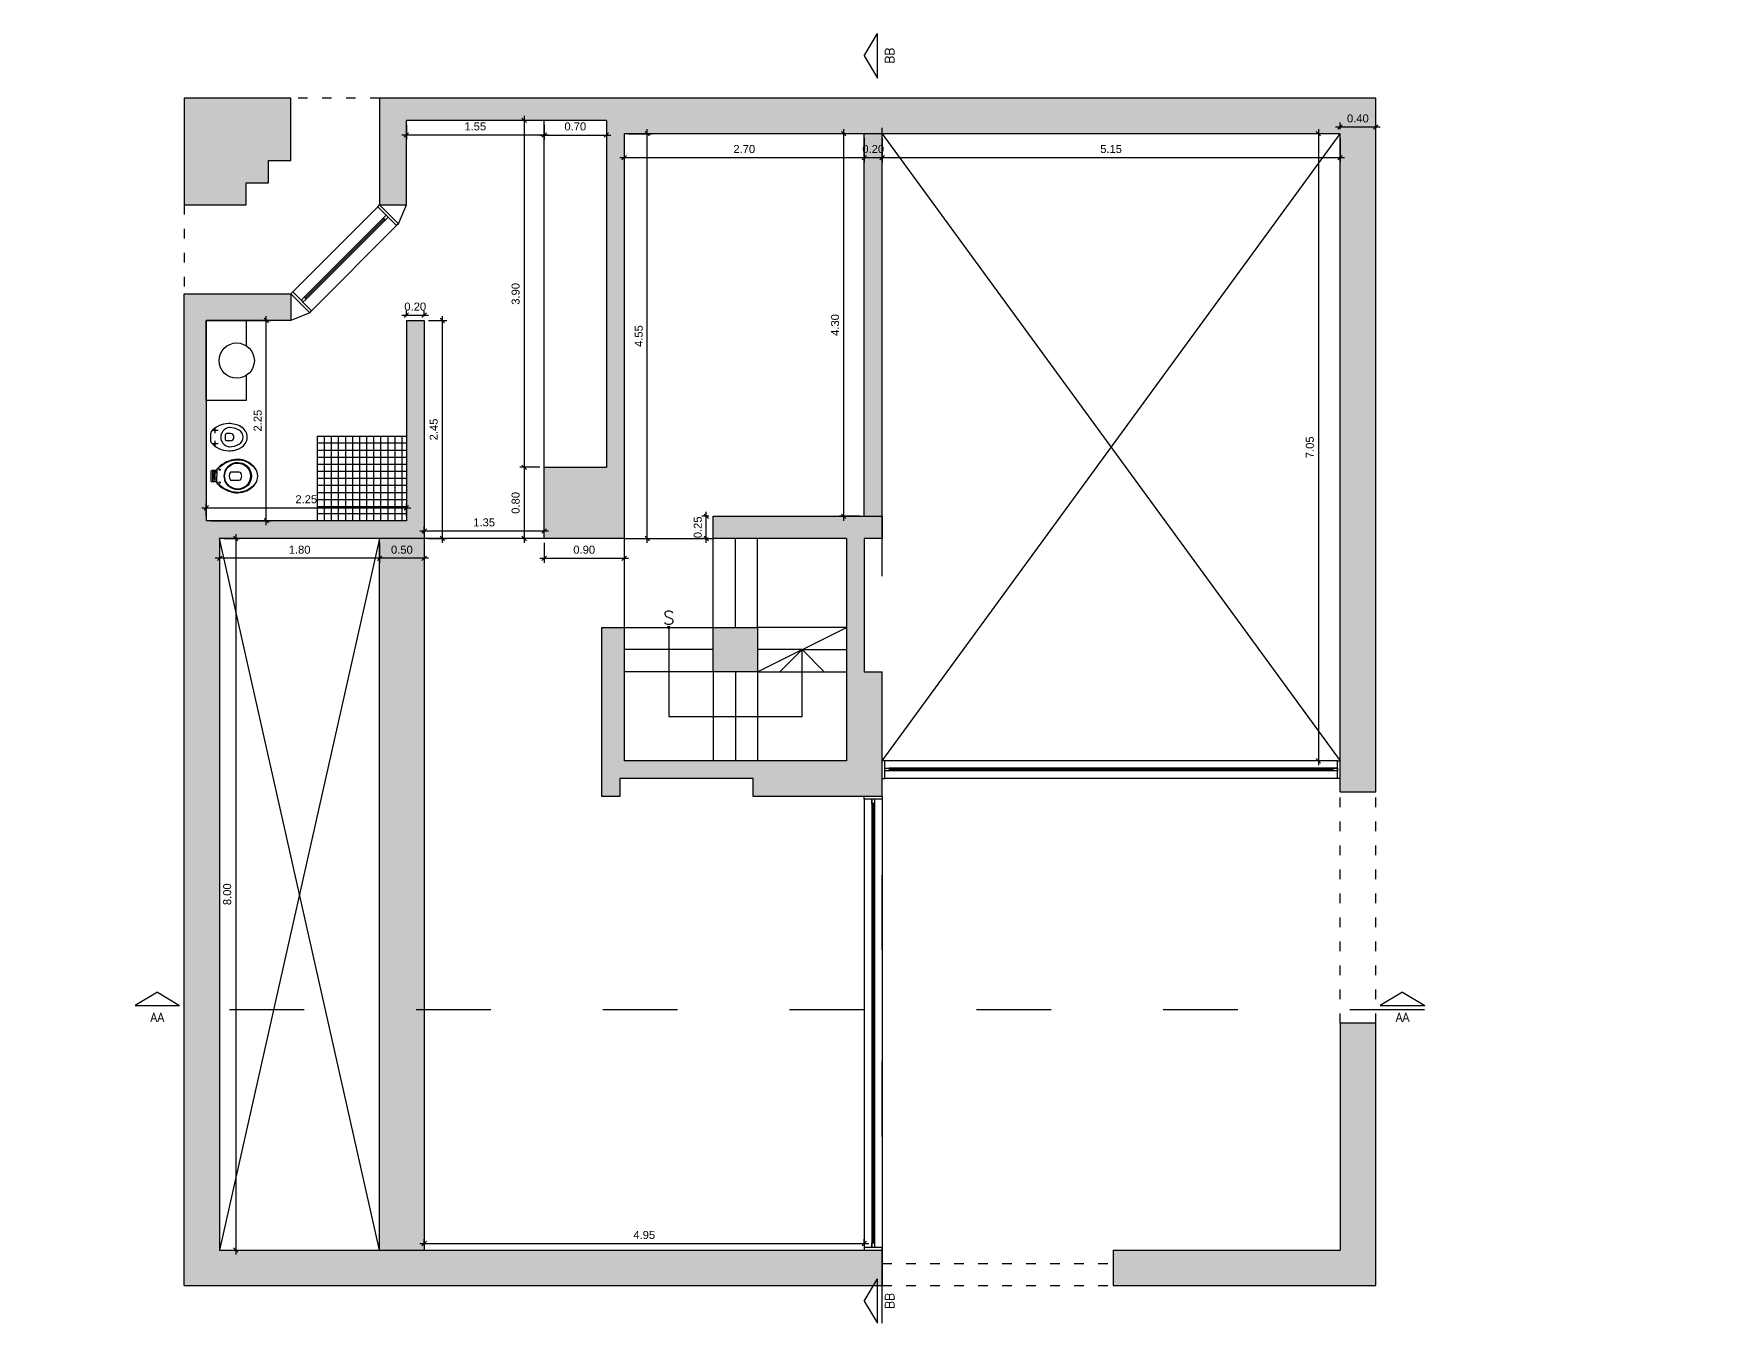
# Model space of a CAD drawing. Header units: millimetres. Extents: x 4 to 107, y -19 to 38.
# Drawn here: x 22.97 to 41.88, y 5.06 to 19.56 of the extents above; entities that cross this region are included whole.
import ezdxf

# ---------------------------------------------------------------- set-up
doc = ezdxf.new("R2010")
doc.units = ezdxf.units.MM
doc.linetypes.add('ACAD_ISO03W100', pattern=[30, 12, -18])
doc.linetypes.add('CENTER', pattern=[2, 1.25, -0.25, 0.25, -0.25])
for name, color, linetype in [('ALVENARIA', 4, 'Continuous'), ('CAIXILHOS', 1, 'Continuous'), ('CORTE', 4, 'Continuous'), ('ESCADA', 1, 'Continuous'), ('HACHURA', 253, 'Continuous'), ('MOBILIÁRIO', 8, 'Continuous'), ('PROJEÇÃO', 8, 'Continuous'), ('SIMBOLOS', 7, 'Continuous')]:
    doc.layers.add(name, color=color, linetype=linetype)
doc.styles.add('Simples padrao', font='simplex.shx', dxfattribs={"height": 0.025})
doc.styles.get("Standard").update_dxf_attribs({"font": 'arial.ttf'})
doc.dimstyles.new('1-50', dxfattribs={"dimscale": 0.5, "dimtxt": 0.18, "dimasz": 0.1, "dimexe": 0.1, "dimexo": 0.1, "dimgap": 0.1, "dimtad": 1, "dimzin": 0, "dimdsep": 46, "dimtxsty": 'Standard', "dimblk": 'OBLIQUE', "dimcen": 0.1, "dimdle": 0.1, "dimclrd": 1, "dimclre": 1, "dimclrt": 256, "dimadec": 0, "dimazin": 0, "dimtfac": 1, "dimtmove": 0, "dimatfit": 3, "dimldrblk": 'ORIGIN2', "dimfxl": 1, "dimtolj": 1, "dimtzin": 0, "dimarcsym": 1})

# ---------------------------------------------------------------- blocks, each defined once
blk = doc.blocks.new('_Oblique')
at = {"color": 0, "linetype": 'ByBlock', "lineweight": -2}
blk.add_line((-0.5, -0.5), (0.5, 0.5), dxfattribs=at)
blk = doc.blocks.new('*D53')
at = {"color": 1, "lineweight": -2, "ltscale": 0.025, "transparency": 16777216}
for p, q in [((28.659, 18.588), (28.434, 18.588)), ((28.484, 18.638), (28.484, 14.638)), ((28.659, 14.688), (28.434, 14.688))]:
    blk.add_line(p, q, dxfattribs=at)
at = {"color": 1, "lineweight": -2, "ltscale": 0.025, "transparency": 16777216, "xscale": 0.05, "yscale": 0.05, "zscale": 0.05}
for p, rotation in [((28.484, 18.588), 90), ((28.484, 14.688), 270)]:
    blk.add_blockref('_Oblique', p, dxfattribs=dict(at, rotation=rotation))
at = {"ltscale": 0.025, "transparency": 16777216, "insert": (28.388, 16.638), "char_height": 0.09, "attachment_point": 5, "rotation": 90}
blk.add_mtext('\\A1;3.90', dxfattribs=at)
blk = doc.blocks.new('_Origin2')
at = {"color": 0, "linetype": 'ByBlock', "lineweight": -2}
blk.add_line((-0.5, 0), (-1, 0), dxfattribs=at)
for radius in [0.5, 0.25]:
    blk.add_circle((0, 0), radius, dxfattribs=at)
blk = doc.blocks.new('*D54')
at = {"color": 1, "lineweight": -2, "ltscale": 0.025, "transparency": 16777216}
for p, q in [((28.709, 18.538), (28.709, 18.374)), ((29.409, 18.538), (29.409, 18.374)), ((28.659, 18.424), (29.459, 18.424))]:
    blk.add_line(p, q, dxfattribs=at)
at = {"color": 1, "lineweight": -2, "ltscale": 0.025, "transparency": 16777216, "xscale": 0.05, "yscale": 0.05, "zscale": 0.05, "rotation": 180}
blk.add_blockref('_Oblique', (28.709, 18.424), dxfattribs=at)
at = {"color": 1, "lineweight": -2, "ltscale": 0.025, "transparency": 16777216, "xscale": 0.05, "yscale": 0.05, "zscale": 0.05}
blk.add_blockref('_Oblique', (29.409, 18.424), dxfattribs=at)
at = {"ltscale": 0.025, "transparency": 16777216, "insert": (29.059, 18.52), "char_height": 0.09, "attachment_point": 5}
blk.add_mtext('\\A1;0.70', dxfattribs=at)
blk = doc.blocks.new('*D55')
at = {"color": 1, "lineweight": -2, "ltscale": 0.025, "transparency": 16777216}
for p, q in [((27.159, 18.538), (27.159, 18.374)), ((28.709, 18.538), (28.709, 18.374)), ((28.759, 18.424), (27.109, 18.424))]:
    blk.add_line(p, q, dxfattribs=at)
at = {"color": 1, "lineweight": -2, "ltscale": 0.025, "transparency": 16777216, "xscale": 0.05, "yscale": 0.05, "zscale": 0.05, "rotation": 180}
blk.add_blockref('_Oblique', (27.159, 18.424), dxfattribs=at)
at = {"color": 1, "lineweight": -2, "ltscale": 0.025, "transparency": 16777216, "xscale": 0.05, "yscale": 0.05, "zscale": 0.05}
blk.add_blockref('_Oblique', (28.709, 18.424), dxfattribs=at)
at = {"ltscale": 0.025, "transparency": 16777216, "insert": (27.934, 18.52), "char_height": 0.09, "attachment_point": 5}
blk.add_mtext('\\A1;1.55', dxfattribs=at)
blk = doc.blocks.new('*D56')
at = {"color": 1, "lineweight": -2, "ltscale": 0.025, "transparency": 16777216}
for p, q in [((28.659, 14.688), (28.434, 14.688)), ((28.484, 14.738), (28.484, 13.838)), ((28.659, 13.888), (28.434, 13.888))]:
    blk.add_line(p, q, dxfattribs=at)
at = {"color": 1, "lineweight": -2, "ltscale": 0.025, "transparency": 16777216, "xscale": 0.05, "yscale": 0.05, "zscale": 0.05}
for p, rotation in [((28.484, 14.688), 90), ((28.484, 13.888), 270)]:
    blk.add_blockref('_Oblique', p, dxfattribs=dict(at, rotation=rotation))
at = {"ltscale": 0.025, "transparency": 16777216, "insert": (28.388, 14.288), "char_height": 0.09, "attachment_point": 5, "rotation": 90}
blk.add_mtext('\\A1;0.80', dxfattribs=at)
blk = doc.blocks.new('*D57')
at = {"color": 1, "lineweight": -2, "ltscale": 0.025, "transparency": 16777216}
for p, q in [((27.359, 13.938), (27.359, 14.022)), ((28.709, 13.938), (28.709, 14.022)), ((27.309, 13.972), (28.759, 13.972))]:
    blk.add_line(p, q, dxfattribs=at)
at = {"color": 1, "lineweight": -2, "ltscale": 0.025, "transparency": 16777216, "xscale": 0.05, "yscale": 0.05, "zscale": 0.05, "rotation": 180}
blk.add_blockref('_Oblique', (27.359, 13.972), dxfattribs=at)
at = {"color": 1, "lineweight": -2, "ltscale": 0.025, "transparency": 16777216, "xscale": 0.05, "yscale": 0.05, "zscale": 0.05}
blk.add_blockref('_Oblique', (28.709, 13.972), dxfattribs=at)
at = {"ltscale": 0.025, "transparency": 16777216, "insert": (28.034, 14.068), "char_height": 0.09, "attachment_point": 5}
blk.add_mtext('\\A1;1.35', dxfattribs=at)
blk = doc.blocks.new('*D58')
at = {"color": 1, "lineweight": -2, "ltscale": 0.025, "transparency": 16777216}
for p, q in [((27.409, 16.338), (27.613, 16.338)), ((27.563, 16.388), (27.563, 13.838)), ((27.409, 13.888), (27.613, 13.888))]:
    blk.add_line(p, q, dxfattribs=at)
at = {"color": 1, "lineweight": -2, "ltscale": 0.025, "transparency": 16777216, "xscale": 0.05, "yscale": 0.05, "zscale": 0.05}
for p, rotation in [((27.563, 16.338), 90), ((27.563, 13.888), 270)]:
    blk.add_blockref('_Oblique', p, dxfattribs=dict(at, rotation=rotation))
at = {"ltscale": 0.025, "transparency": 16777216, "insert": (27.467, 15.113), "char_height": 0.09, "attachment_point": 5, "rotation": 90}
blk.add_mtext('\\A1;2.45', dxfattribs=at)
blk = doc.blocks.new('*D59')
at = {"color": 1, "lineweight": -2, "ltscale": 0.025, "transparency": 16777216}
for p, q in [((27.109, 16.398), (27.409, 16.398)), ((27.159, 16.388), (27.159, 16.448)), ((27.359, 16.388), (27.359, 16.448))]:
    blk.add_line(p, q, dxfattribs=at)
at = {"color": 1, "lineweight": -2, "ltscale": 0.025, "transparency": 16777216, "xscale": 0.05, "yscale": 0.05, "zscale": 0.05, "rotation": 180}
blk.add_blockref('_Oblique', (27.159, 16.398), dxfattribs=at)
at = {"color": 1, "lineweight": -2, "ltscale": 0.025, "transparency": 16777216, "xscale": 0.05, "yscale": 0.05, "zscale": 0.05}
blk.add_blockref('_Oblique', (27.359, 16.398), dxfattribs=at)
at = {"ltscale": 0.025, "transparency": 16777216, "insert": (27.259, 16.494), "char_height": 0.09, "attachment_point": 5}
blk.add_mtext('\\A1;0.20', dxfattribs=at)
blk = doc.blocks.new('*D60')
at = {"color": 1, "lineweight": -2, "ltscale": 0.025, "transparency": 16777216}
for p, q in [((32.259, 18.438), (32.026, 18.438)), ((32.076, 18.488), (32.076, 14.088)), ((32.259, 14.138), (32.026, 14.138))]:
    blk.add_line(p, q, dxfattribs=at)
at = {"color": 1, "lineweight": -2, "ltscale": 0.025, "transparency": 16777216, "xscale": 0.05, "yscale": 0.05, "zscale": 0.05}
for p, rotation in [((32.076, 18.438), 90), ((32.076, 14.138), 270)]:
    blk.add_blockref('_Oblique', p, dxfattribs=dict(at, rotation=rotation))
at = {"ltscale": 0.025, "transparency": 16777216, "insert": (31.98, 16.288), "char_height": 0.09, "attachment_point": 5, "rotation": 90}
blk.add_mtext('\\A1;4.30', dxfattribs=at)
blk = doc.blocks.new('*D61')
at = {"color": 1, "lineweight": -2, "ltscale": 0.025, "transparency": 16777216}
for p, q in [((29.609, 18.388), (29.609, 18.12)), ((32.309, 18.388), (32.309, 18.12)), ((29.559, 18.17), (32.359, 18.17))]:
    blk.add_line(p, q, dxfattribs=at)
at = {"color": 1, "lineweight": -2, "ltscale": 0.025, "transparency": 16777216, "xscale": 0.05, "yscale": 0.05, "zscale": 0.05, "rotation": 180}
blk.add_blockref('_Oblique', (29.609, 18.17), dxfattribs=at)
at = {"color": 1, "lineweight": -2, "ltscale": 0.025, "transparency": 16777216, "xscale": 0.05, "yscale": 0.05, "zscale": 0.05}
blk.add_blockref('_Oblique', (32.309, 18.17), dxfattribs=at)
at = {"ltscale": 0.025, "transparency": 16777216, "insert": (30.959, 18.266), "char_height": 0.09, "attachment_point": 5}
blk.add_mtext('\\A1;2.70', dxfattribs=at)
blk = doc.blocks.new('*D62')
at = {"color": 1, "lineweight": -2, "ltscale": 0.025, "transparency": 16777216}
for p, q in [((32.509, 18.388), (32.509, 18.12)), ((37.659, 18.388), (37.659, 18.12)), ((32.459, 18.17), (37.709, 18.17))]:
    blk.add_line(p, q, dxfattribs=at)
at = {"color": 1, "lineweight": -2, "ltscale": 0.025, "transparency": 16777216, "xscale": 0.05, "yscale": 0.05, "zscale": 0.05, "rotation": 180}
blk.add_blockref('_Oblique', (32.509, 18.17), dxfattribs=at)
at = {"color": 1, "lineweight": -2, "ltscale": 0.025, "transparency": 16777216, "xscale": 0.05, "yscale": 0.05, "zscale": 0.05}
blk.add_blockref('_Oblique', (37.659, 18.17), dxfattribs=at)
at = {"ltscale": 0.025, "transparency": 16777216, "insert": (35.084, 18.266), "char_height": 0.09, "attachment_point": 5}
blk.add_mtext('\\A1;5.15', dxfattribs=at)
blk = doc.blocks.new('*D63')
at = {"color": 1, "lineweight": -2, "ltscale": 0.025, "transparency": 16777216}
for p, q in [((32.309, 18.388), (32.309, 18.12)), ((32.509, 18.388), (32.509, 18.12)), ((32.259, 18.17), (32.559, 18.17))]:
    blk.add_line(p, q, dxfattribs=at)
at = {"color": 1, "lineweight": -2, "ltscale": 0.025, "transparency": 16777216, "xscale": 0.05, "yscale": 0.05, "zscale": 0.05, "rotation": 180}
blk.add_blockref('_Oblique', (32.309, 18.17), dxfattribs=at)
at = {"color": 1, "lineweight": -2, "ltscale": 0.025, "transparency": 16777216, "xscale": 0.05, "yscale": 0.05, "zscale": 0.05}
blk.add_blockref('_Oblique', (32.509, 18.17), dxfattribs=at)
at = {"ltscale": 0.025, "transparency": 16777216, "insert": (32.409, 18.266), "char_height": 0.09, "attachment_point": 5}
blk.add_mtext('\\A1;0.20', dxfattribs=at)
blk = doc.blocks.new('*D64')
at = {"color": 1, "lineweight": -2, "ltscale": 0.025, "transparency": 16777216}
for p, q in [((28.709, 13.838), (28.709, 13.615)), ((29.609, 13.838), (29.609, 13.615)), ((28.659, 13.665), (29.659, 13.665))]:
    blk.add_line(p, q, dxfattribs=at)
at = {"color": 1, "lineweight": -2, "ltscale": 0.025, "transparency": 16777216, "xscale": 0.05, "yscale": 0.05, "zscale": 0.05, "rotation": 180}
blk.add_blockref('_Oblique', (28.709, 13.665), dxfattribs=at)
at = {"color": 1, "lineweight": -2, "ltscale": 0.025, "transparency": 16777216, "xscale": 0.05, "yscale": 0.05, "zscale": 0.05}
blk.add_blockref('_Oblique', (29.609, 13.665), dxfattribs=at)
at = {"ltscale": 0.025, "transparency": 16777216, "insert": (29.159, 13.761), "char_height": 0.09, "attachment_point": 5}
blk.add_mtext('\\A1;0.90', dxfattribs=at)
blk = doc.blocks.new('*D65')
at = {"color": 1, "lineweight": -2, "ltscale": 0.025, "transparency": 16777216}
for p, q in [((26.859, 13.838), (26.859, 13.615)), ((27.359, 13.838), (27.359, 13.615)), ((27.409, 13.665), (26.809, 13.665))]:
    blk.add_line(p, q, dxfattribs=at)
at = {"color": 1, "lineweight": -2, "ltscale": 0.025, "transparency": 16777216, "xscale": 0.05, "yscale": 0.05, "zscale": 0.05, "rotation": 180}
blk.add_blockref('_Oblique', (26.859, 13.665), dxfattribs=at)
at = {"color": 1, "lineweight": -2, "ltscale": 0.025, "transparency": 16777216, "xscale": 0.05, "yscale": 0.05, "zscale": 0.05}
blk.add_blockref('_Oblique', (27.359, 13.665), dxfattribs=at)
at = {"ltscale": 0.025, "transparency": 16777216, "insert": (27.109, 13.761), "char_height": 0.09, "attachment_point": 5}
blk.add_mtext('\\A1;0.50', dxfattribs=at)
blk = doc.blocks.new('*D66')
at = {"color": 1, "lineweight": -2, "ltscale": 0.025, "transparency": 16777216}
for p, q in [((25.059, 13.838), (25.059, 13.615)), ((26.859, 13.838), (26.859, 13.615)), ((26.909, 13.665), (25.009, 13.665))]:
    blk.add_line(p, q, dxfattribs=at)
at = {"color": 1, "lineweight": -2, "ltscale": 0.025, "transparency": 16777216, "xscale": 0.05, "yscale": 0.05, "zscale": 0.05, "rotation": 180}
blk.add_blockref('_Oblique', (25.059, 13.665), dxfattribs=at)
at = {"color": 1, "lineweight": -2, "ltscale": 0.025, "transparency": 16777216, "xscale": 0.05, "yscale": 0.05, "zscale": 0.05}
blk.add_blockref('_Oblique', (26.859, 13.665), dxfattribs=at)
at = {"ltscale": 0.025, "transparency": 16777216, "insert": (25.959, 13.761), "char_height": 0.09, "attachment_point": 5}
blk.add_mtext('\\A1;1.80', dxfattribs=at)
blk = doc.blocks.new('*D67')
at = {"color": 1, "lineweight": -2, "ltscale": 0.025, "transparency": 16777216}
for p, q in [((25.109, 13.888), (25.291, 13.888)), ((25.241, 13.938), (25.241, 5.838)), ((25.109, 5.888), (25.291, 5.888))]:
    blk.add_line(p, q, dxfattribs=at)
at = {"color": 1, "lineweight": -2, "ltscale": 0.025, "transparency": 16777216, "xscale": 0.05, "yscale": 0.05, "zscale": 0.05}
for p, rotation in [((25.241, 13.888), 90), ((25.241, 5.888), 270)]:
    blk.add_blockref('_Oblique', p, dxfattribs=dict(at, rotation=rotation))
at = {"ltscale": 0.025, "transparency": 16777216, "insert": (25.145, 9.888), "char_height": 0.09, "attachment_point": 5, "rotation": 90}
blk.add_mtext('\\A1;8.00', dxfattribs=at)
blk = doc.blocks.new('*D68')
at = {"color": 1, "lineweight": -2, "ltscale": 0.025, "transparency": 16777216}
for p, q in [((24.859, 14.232), (27.209, 14.232)), ((24.909, 14.138), (24.909, 14.282)), ((27.159, 14.138), (27.159, 14.282))]:
    blk.add_line(p, q, dxfattribs=at)
at = {"color": 1, "lineweight": -2, "ltscale": 0.025, "transparency": 16777216, "xscale": 0.05, "yscale": 0.05, "zscale": 0.05, "rotation": 180}
blk.add_blockref('_Oblique', (24.909, 14.232), dxfattribs=at)
at = {"color": 1, "lineweight": -2, "ltscale": 0.025, "transparency": 16777216, "xscale": 0.05, "yscale": 0.05, "zscale": 0.05}
blk.add_blockref('_Oblique', (27.159, 14.232), dxfattribs=at)
at = {"ltscale": 0.025, "transparency": 16777216, "insert": (26.034, 14.328), "char_height": 0.09, "attachment_point": 5}
blk.add_mtext('\\A1;2.25', dxfattribs=at)
blk = doc.blocks.new('*D69')
at = {"color": 1, "lineweight": -2, "ltscale": 0.025, "transparency": 16777216}
for p, q in [((24.959, 16.338), (25.634, 16.338)), ((25.584, 14.038), (25.584, 16.388)), ((24.959, 14.088), (25.634, 14.088))]:
    blk.add_line(p, q, dxfattribs=at)
at = {"color": 1, "lineweight": -2, "ltscale": 0.025, "transparency": 16777216, "xscale": 0.05, "yscale": 0.05, "zscale": 0.05}
for p, rotation in [((25.584, 16.338), 90), ((25.584, 14.088), 270)]:
    blk.add_blockref('_Oblique', p, dxfattribs=dict(at, rotation=rotation))
at = {"ltscale": 0.025, "transparency": 16777216, "insert": (25.488, 15.213), "char_height": 0.09, "attachment_point": 5, "rotation": 90}
blk.add_mtext('\\A1;2.25', dxfattribs=at)
blk = doc.blocks.new('*D70')
at = {"color": 1, "lineweight": -2, "ltscale": 0.025, "transparency": 16777216}
for p, q in [((29.659, 18.438), (29.918, 18.438)), ((29.868, 13.838), (29.868, 18.488)), ((29.659, 13.888), (29.918, 13.888))]:
    blk.add_line(p, q, dxfattribs=at)
at = {"color": 1, "lineweight": -2, "ltscale": 0.025, "transparency": 16777216, "xscale": 0.05, "yscale": 0.05, "zscale": 0.05}
for p, rotation in [((29.868, 18.438), 90), ((29.868, 13.888), 270)]:
    blk.add_blockref('_Oblique', p, dxfattribs=dict(at, rotation=rotation))
at = {"ltscale": 0.025, "transparency": 16777216, "insert": (29.772, 16.163), "char_height": 0.09, "attachment_point": 5, "rotation": 90}
blk.add_mtext('\\A1;4.55', dxfattribs=at)
blk = doc.blocks.new('*D71')
at = {"color": 1, "lineweight": -2, "ltscale": 0.025, "transparency": 16777216}
for p, q in [((30.532, 13.838), (30.532, 14.188)), ((30.559, 14.138), (30.482, 14.138)), ((30.559, 13.888), (30.482, 13.888))]:
    blk.add_line(p, q, dxfattribs=at)
at = {"color": 1, "lineweight": -2, "ltscale": 0.025, "transparency": 16777216, "xscale": 0.05, "yscale": 0.05, "zscale": 0.05}
for p, rotation in [((30.532, 14.138), 90), ((30.532, 13.888), 270)]:
    blk.add_blockref('_Oblique', p, dxfattribs=dict(at, rotation=rotation))
at = {"ltscale": 0.025, "transparency": 16777216, "insert": (30.436, 14.013), "char_height": 0.09, "attachment_point": 5, "rotation": 90}
blk.add_mtext('\\A1;0.25', dxfattribs=at)
blk = doc.blocks.new('*D73')
at = {"color": 1, "lineweight": -2, "ltscale": 0.025, "transparency": 16777216}
for p, q in [((37.609, 18.438), (37.365, 18.438)), ((37.415, 18.488), (37.415, 11.338)), ((37.609, 11.388), (37.365, 11.388))]:
    blk.add_line(p, q, dxfattribs=at)
at = {"color": 1, "lineweight": -2, "ltscale": 0.025, "transparency": 16777216, "xscale": 0.05, "yscale": 0.05, "zscale": 0.05}
for p, rotation in [((37.415, 18.438), 90), ((37.415, 11.388), 270)]:
    blk.add_blockref('_Oblique', p, dxfattribs=dict(at, rotation=rotation))
at = {"ltscale": 0.025, "transparency": 16777216, "insert": (37.319, 14.913), "char_height": 0.09, "attachment_point": 5, "rotation": 90}
blk.add_mtext('\\A1;7.05', dxfattribs=at)
blk = doc.blocks.new('*D74')
at = {"color": 1, "lineweight": -2, "ltscale": 0.025, "transparency": 16777216}
for p, q in [((37.659, 18.488), (37.659, 18.564)), ((38.059, 18.488), (38.059, 18.564)), ((37.609, 18.514), (38.109, 18.514))]:
    blk.add_line(p, q, dxfattribs=at)
at = {"color": 1, "lineweight": -2, "ltscale": 0.025, "transparency": 16777216, "xscale": 0.05, "yscale": 0.05, "zscale": 0.05, "rotation": 180}
blk.add_blockref('_Oblique', (37.659, 18.514), dxfattribs=at)
at = {"color": 1, "lineweight": -2, "ltscale": 0.025, "transparency": 16777216, "xscale": 0.05, "yscale": 0.05, "zscale": 0.05}
blk.add_blockref('_Oblique', (38.059, 18.514), dxfattribs=at)
at = {"ltscale": 0.025, "transparency": 16777216, "insert": (37.859, 18.61), "char_height": 0.09, "attachment_point": 5}
blk.add_mtext('\\A1;0.40', dxfattribs=at)
blk = doc.blocks.new('*D75')
at = {"color": 1, "lineweight": -2, "ltscale": 0.025, "transparency": 16777216}
for p, q in [((27.309, 5.961), (32.359, 5.961)), ((27.359, 5.938), (27.359, 6.011)), ((32.309, 5.938), (32.309, 6.011))]:
    blk.add_line(p, q, dxfattribs=at)
at = {"color": 1, "lineweight": -2, "ltscale": 0.025, "transparency": 16777216, "xscale": 0.05, "yscale": 0.05, "zscale": 0.05, "rotation": 180}
blk.add_blockref('_Oblique', (27.359, 5.961), dxfattribs=at)
at = {"color": 1, "lineweight": -2, "ltscale": 0.025, "transparency": 16777216, "xscale": 0.05, "yscale": 0.05, "zscale": 0.05}
blk.add_blockref('_Oblique', (32.309, 5.961), dxfattribs=at)
at = {"ltscale": 0.025, "transparency": 16777216, "insert": (29.834, 6.057), "char_height": 0.09, "attachment_point": 5}
blk.add_mtext('\\A1;4.95', dxfattribs=at)

msp = doc.modelspace()

# ---------------------------------------------------------------- hatches: boundary and pattern name
at = {"layer": 'HACHURA', "ltscale": 0.025}
h = msp.add_hatch(color=256, dxfattribs=at)
h.dxf.hatch_style = 1
h.paths.add_polyline_path([(9.888, 16.638), (7.138, 13.888), (9.888, 13.888)], flags=17)
h.paths.add_polyline_path([(7.741, 14.138), (9.638, 16.035), (9.638, 14.138)], flags=17)
h.paths.add_polyline_path([(6.138, 14.138), (5.188, 14.138), (5.188, 16.338), (6.138, 16.338), (6.138, 16.638), (4.938, 16.638), (4.938, 5.488), (12.788, 5.488), (12.788, 5.738), (7.138, 5.738), (7.138, 5.888), (5.338, 5.888), (5.338, 13.888), (6.138, 13.888)])
h.paths.add_polyline_path([(6.138, 18.838), (4.938, 18.838), (4.938, 17.638), (5.638, 17.638), (5.638, 17.888), (5.888, 17.888), (5.888, 18.138), (6.138, 18.138)])
h.paths.add_polyline_path([(18.338, 18.838), (9.638, 18.838), (7.438, 18.838), (7.138, 18.838), (7.138, 17.638), (7.438, 17.638), (7.438, 18.588), (9.638, 18.588), (9.638, 17.638), (9.888, 17.638), (9.888, 18.438), (17.938, 18.438), (17.938, 11.038), (18.338, 11.038)])
h.paths.add_polyline_path([(18.338, 8.438), (17.938, 8.438), (17.938, 5.888), (15.388, 5.888), (15.388, 5.488), (18.338, 5.488)])
h.paths.add_polyline_path([(12.788, 14.138), (10.888, 14.138), (10.888, 13.888), (12.388, 13.888), (12.388, 11.388), (9.888, 11.388), (9.888, 12.888), (9.638, 12.888), (9.638, 10.988), (9.838, 10.988), (9.838, 11.188), (11.338, 11.188), (11.338, 10.988), (12.788, 10.988), (12.788, 12.388), (12.588, 12.388), (12.588, 13.888), (12.788, 13.888)])
h.paths.add_polyline_path([(11.388, 12.888), (10.888, 12.888), (10.888, 12.388), (11.388, 12.388)], flags=17)
h.paths.add_polyline_path([(25.859, 18.838), (24.659, 18.838), (24.659, 17.638), (25.359, 17.638), (25.359, 17.888), (25.609, 17.888), (25.609, 18.138), (25.859, 18.138)])
h.paths.add_polyline_path([(38.059, 18.838), (29.359, 18.838), (27.159, 18.838), (26.859, 18.838), (26.859, 17.638), (27.159, 17.638), (27.159, 18.588), (29.409, 18.588), (29.409, 14.688), (28.709, 14.688), (28.709, 13.888), (29.609, 13.888), (29.609, 18.438), (37.659, 18.438), (37.659, 11.038), (38.059, 11.038)])
h.paths.add_polyline_path([(25.859, 16.638), (24.659, 16.638), (24.659, 5.488), (32.509, 5.488), (32.509, 5.888), (25.059, 5.888), (25.059, 13.888), (27.359, 13.888), (27.359, 16.338), (27.159, 16.338), (27.159, 14.088), (24.909, 14.088), (24.909, 16.338), (25.859, 16.338)])
h.paths.add_polyline_path([(32.509, 14.138), (30.609, 14.138), (30.609, 13.888), (32.109, 13.888), (32.109, 11.388), (29.609, 11.388), (29.609, 12.888), (29.359, 12.888), (29.359, 10.988), (29.559, 10.988), (29.559, 11.188), (31.059, 11.188), (31.059, 10.988), (32.509, 10.988), (32.509, 12.388), (32.309, 12.388), (32.309, 13.888), (32.509, 13.888)])
h.paths.add_polyline_path([(31.109, 12.888), (30.609, 12.888), (30.609, 12.388), (31.109, 12.388)], flags=17)
h.paths.add_polyline_path([(38.059, 8.438), (37.659, 8.438), (37.659, 5.888), (35.109, 5.888), (35.109, 5.488), (38.059, 5.488)])
h.paths.add_polyline_path([(57.781, 8.438), (57.381, 8.438), (57.381, 5.888), (54.831, 5.888), (54.831, 5.488), (57.781, 5.488)])
h.paths.add_polyline_path([(46.581, 5.888), (44.781, 5.888), (44.781, 7.688), (44.381, 7.688), (44.381, 5.488), (46.581, 5.488)])
h.paths.add_polyline_path([(44.781, 13.888), (47.081, 13.888), (49.331, 13.888), (49.331, 17.638), (48.531, 17.638), (48.531, 17.438), (49.131, 17.438), (49.131, 14.688), (48.531, 14.688), (48.531, 14.088), (44.631, 14.088), (44.631, 16.338), (45.581, 16.338), (45.581, 16.638), (44.381, 16.638), (44.381, 10.988), (48.281, 10.988), (48.281, 11.188), (47.181, 11.188), (47.181, 13.888), (47.081, 13.888), (47.081, 11.188), (44.781, 11.188)])
h.paths.add_polyline_path([(45.581, 18.838), (44.381, 18.838), (44.381, 17.638), (45.081, 17.638), (45.081, 17.888), (45.331, 17.888), (45.331, 18.138), (45.581, 18.138)])
h.paths.add_polyline_path([(46.881, 18.588), (49.131, 18.588), (49.131, 18.438), (57.381, 18.438), (57.381, 11.038), (57.781, 11.038), (57.781, 18.838), (49.081, 18.838), (46.881, 18.838), (46.581, 18.838), (46.581, 17.638), (46.881, 17.638)])
h.paths.add_polyline_path([(50.831, 12.888), (50.331, 12.888), (50.331, 12.388), (50.831, 12.388)], flags=17)
h.paths.add_polyline_path([(52.231, 12.388), (52.031, 12.388), (52.031, 13.888), (52.231, 13.888), (52.231, 14.138), (50.331, 14.138), (50.331, 13.888), (51.831, 13.888), (51.831, 11.388), (49.331, 11.388), (49.331, 10.988), (52.231, 10.988)])
h.paths.add_polyline_path([(64.503, 7.688), (64.103, 7.688), (64.103, 5.488), (66.303, 5.488), (66.303, 5.888), (64.503, 5.888)])
h.paths.add_polyline_path([(64.503, 16.338), (65.303, 16.338), (65.303, 16.638), (64.103, 16.638), (64.103, 10.988), (68.003, 10.988), (68.003, 11.188), (64.503, 11.188)])
h.paths.add_polyline_path([(70.553, 12.888), (70.053, 12.888), (70.053, 12.388), (70.553, 12.388)], flags=17)
h.paths.add_polyline_path([(71.953, 14.138), (70.053, 14.138), (70.053, 13.888), (71.553, 13.888), (71.553, 11.388), (69.053, 11.388), (69.053, 12.888), (68.803, 12.888), (68.803, 10.988), (69.053, 10.988), (71.953, 10.988)])
h.paths.add_polyline_path([(69.053, 14.688), (68.253, 14.688), (68.253, 13.888), (69.053, 13.888)])
h.paths.add_polyline_path([(71.953, 18.838), (68.803, 18.838), (66.303, 18.838), (66.303, 17.638), (66.603, 17.638), (66.603, 18.438), (71.753, 18.438), (71.753, 14.938), (71.953, 14.938)])
h.paths.add_polyline_path([(65.303, 18.838), (64.103, 18.838), (64.103, 17.638), (64.803, 17.638), (64.803, 17.888), (65.053, 17.888), (65.053, 18.138), (65.303, 18.138)])
h.paths.add_polyline_path([(77.503, 8.438), (77.103, 8.438), (77.103, 5.888), (74.553, 5.888), (74.553, 5.488), (77.503, 5.488)])
h = msp.add_hatch(color=256, dxfattribs=at)
h.dxf.hatch_style = 1
h.paths.add_polyline_path([(32.509, 18.438), (32.309, 18.438), (32.309, 14.138), (32.509, 14.138)])
h.paths.add_polyline_path([(27.359, 13.888), (26.859, 13.888), (26.859, 8.588), (27.359, 8.588)])
h.paths.add_polyline_path([(27.359, 8.588), (26.859, 8.588), (26.859, 5.888), (27.359, 5.888)])
h.paths.add_polyline_path([(52.231, 17.738), (50.331, 17.738), (50.331, 17.238), (51.731, 17.238), (51.731, 14.138), (52.231, 14.138)])
h.paths.add_polyline_path([(52.231, 5.888), (46.781, 5.888), (46.781, 5.488), (52.136, 5.488), (52.181, 5.564), (52.181, 5.488), (52.231, 5.488)])
at = {"layer": 'MOBILIÁRIO', "ltscale": 0.025}
h = msp.add_hatch(dxfattribs=at)
h.set_pattern_fill('NET', color=256, scale=0.025)
h.set_pattern_definition([(0, (26.15937, 14.08844), (0, 0.079375), []), (90, (26.15937, 14.08844), (-0.079375, 5e-18), [])])
h.paths.add_polyline_path([(27.159, 15.038), (26.159, 15.038), (26.159, 14.088), (27.159, 14.088)])

# ---------------------------------------------------------------- linework, layer by layer
at = {"layer": 'ALVENARIA'}
for p, q in [((25.859, 18.838), (24.659, 18.838)), ((24.659, 18.838), (24.659, 17.638)), ((25.859, 18.138), (25.859, 18.838)), ((27.159, 18.838), (26.859, 18.838)), ((26.859, 18.838), (26.859, 17.638)), ((29.359, 18.838), (27.159, 18.838)), ((38.059, 18.838), (29.359, 18.838)), ((38.059, 11.038), (38.059, 18.838)), ((29.409, 18.588), (27.159, 18.588)), ((27.159, 17.638), (27.159, 18.588)), ((37.659, 18.438), (29.609, 18.438)), ((37.659, 11.038), (37.659, 18.438)), ((25.609, 17.888), (25.609, 18.138)), ((25.609, 18.138), (25.859, 18.138)), ((25.359, 17.638), (25.359, 17.888)), ((25.359, 17.888), (25.609, 17.888)), ((24.659, 17.638), (25.359, 17.638)), ((26.859, 17.638), (27.159, 17.638)), ((24.659, 5.488), (24.659, 16.638)), ((24.659, 16.638), (25.859, 16.638)), ((25.859, 16.638), (25.859, 16.338)), ((25.859, 16.338), (24.909, 16.338)), ((24.909, 16.338), (24.909, 14.088)), ((30.609, 13.888), (30.609, 14.138)), ((30.609, 14.138), (32.509, 14.138)), ((32.509, 14.138), (32.509, 13.888)), ((25.059, 13.888), (25.059, 5.888)), ((32.109, 13.888), (30.609, 13.888)), ((32.109, 13.888), (32.109, 11.388)), ((32.509, 13.888), (32.309, 13.888)), ((32.309, 13.888), (32.309, 12.388)), ((29.359, 10.988), (29.359, 12.888)), ((29.359, 12.888), (29.609, 12.888)), ((29.609, 12.888), (29.609, 11.388)), ((30.609, 12.888), (31.109, 12.888)), ((30.609, 12.388), (30.609, 12.888)), ((31.109, 12.888), (31.109, 12.388)), ((31.109, 12.388), (30.609, 12.388)), ((32.309, 12.388), (32.509, 12.388)), ((32.509, 10.988), (32.509, 12.388)), ((32.109, 11.388), (29.609, 11.388)), ((31.059, 11.188), (29.559, 11.188)), ((29.559, 11.188), (29.559, 10.988)), ((31.059, 10.988), (31.059, 11.188)), ((29.559, 10.988), (29.359, 10.988)), ((32.509, 10.988), (31.059, 10.988)), ((37.659, 11.038), (38.059, 11.038)), ((38.059, 8.438), (37.659, 8.438)), ((37.659, 8.438), (37.659, 5.888)), ((38.059, 5.488), (38.059, 8.438)), ((32.509, 5.888), (32.509, 5.488)), ((35.109, 5.888), (37.659, 5.888)), ((35.109, 5.888), (35.109, 5.488)), ((24.659, 5.488), (32.509, 5.488)), ((35.109, 5.488), (38.059, 5.488))]:
    msp.add_line(p, q, dxfattribs=at)
at = {"layer": 'ALVENARIA', "color": 2, "ltscale": 0.025}
for p, q in [((28.709, 14.688), (28.709, 18.588)), ((32.309, 14.138), (32.309, 18.438)), ((32.509, 14.138), (32.509, 18.438)), ((26.859, 5.888), (26.859, 13.888)), ((28.709, 13.888), (27.359, 13.888)), ((27.359, 13.888), (27.359, 5.888))]:
    msp.add_line(p, q, dxfattribs=at)
at = {"layer": 'ALVENARIA', "ltscale": 0.025}
for p, q in [((29.409, 18.588), (29.409, 14.688)), ((29.609, 18.438), (29.609, 13.888)), ((27.159, 16.338), (27.159, 14.088)), ((27.159, 16.338), (27.359, 16.338)), ((27.359, 16.338), (27.359, 13.888)), ((28.709, 13.888), (28.709, 14.688)), ((28.709, 14.688), (29.409, 14.688)), ((27.159, 14.088), (24.909, 14.088)), ((27.359, 13.888), (25.059, 13.888)), ((29.609, 13.888), (28.709, 13.888)), ((25.059, 5.888), (32.509, 5.888))]:
    msp.add_line(p, q, dxfattribs=at)
at = {"layer": 'CAIXILHOS'}
for p, q in [((26.838, 17.617), (25.881, 16.66)), ((27.071, 17.426), (26.859, 17.638)), ((27.071, 17.426), (27.159, 17.638)), ((27.05, 17.405), (26.093, 16.448)), ((26.072, 16.426), (25.859, 16.638)), ((26.072, 16.426), (25.859, 16.338)), ((37.629, 11.388), (32.539, 11.388)), ((37.629, 11.188), (32.539, 11.188)), ((32.509, 10.988), (32.259, 10.988)), ((32.309, 10.958), (32.309, 5.888)), ((32.509, 10.958), (32.509, 5.888)), ((32.309, 5.888), (32.509, 5.888))]:
    msp.add_line(p, q, dxfattribs=at)
at = {"layer": 'CAIXILHOS', "color": 2}
for p, q in [((26.932, 17.523), (26.01, 16.601)), ((26.908, 17.477), (26.021, 16.59)), ((26.954, 17.502), (26.031, 16.58)), ((37.629, 11.305), (32.589, 11.305)), ((37.579, 11.29), (32.589, 11.29)), ((37.629, 11.275), (32.589, 11.275)), ((37.579, 11.305), (37.579, 11.275)), ((32.393, 10.958), (32.393, 5.918)), ((32.408, 10.908), (32.408, 5.968)), ((32.423, 10.958), (32.423, 5.918))]:
    msp.add_line(p, q, dxfattribs=at)
at = {"layer": 'CAIXILHOS'}
for points in [[(27.071, 17.426), (27.05, 17.405), (26.838, 17.617), (26.859, 17.638)], [(26.072, 16.426), (26.093, 16.448), (25.881, 16.66), (25.859, 16.638)], [(32.509, 11.188), (32.539, 11.188), (32.539, 11.388), (32.509, 11.388)], [(37.659, 11.188), (37.629, 11.188), (37.629, 11.388), (37.659, 11.388)], [(32.509, 10.988), (32.509, 10.958), (32.309, 10.958), (32.309, 10.988)], [(32.509, 5.888), (32.509, 5.918), (32.309, 5.918), (32.309, 5.888)]]:
    msp.add_lwpolyline(points, dxfattribs=at)
at = {"layer": 'CAIXILHOS', "color": 2}
for points in [[(26.932, 17.523), (26.897, 17.488), (26.918, 17.466), (26.954, 17.502)], [(25.975, 16.565), (26.01, 16.601), (26.031, 16.58), (25.996, 16.544)], [(32.539, 11.305), (32.589, 11.305), (32.589, 11.275), (32.539, 11.275)], [(37.579, 11.305), (37.629, 11.305), (37.629, 11.275), (37.579, 11.275)], [(32.423, 10.958), (32.423, 10.908), (32.393, 10.908), (32.393, 10.958)], [(32.393, 5.918), (32.393, 5.968), (32.423, 5.968), (32.423, 5.918)]]:
    msp.add_lwpolyline(points, dxfattribs=at)
at = {"layer": 'CORTE', "ltscale": 0.025}
for p, q in [((32.309, 19.314), (32.459, 19.564)), ((32.459, 19.064), (32.459, 19.564)), ((32.309, 19.314), (32.459, 19.064)), ((24.359, 8.788), (24.109, 8.638)), ((24.359, 8.788), (24.609, 8.638)), ((38.361, 8.788), (38.111, 8.638)), ((38.361, 8.788), (38.611, 8.638)), ((24.109, 8.638), (24.609, 8.638)), ((38.111, 8.638), (38.611, 8.638)), ((32.309, 5.314), (32.459, 5.564)), ((32.459, 5.064), (32.459, 5.564)), ((32.309, 5.314), (32.459, 5.064))]:
    msp.add_line(p, q, dxfattribs=at)
at = {"layer": 'CORTE', "linetype": 'ACAD_ISO03W100', "ltscale": 0.07}
for p, q in [((32.509, 5.064), (32.509, 19.564)), ((38.609, 8.588), (24.109, 8.588))]:
    msp.add_line(p, q, dxfattribs=at)
at = {"layer": 'CORTE', "color": 4, "ltscale": 0.025}
msp.add_line((31.109, 12.388), (32.109, 12.888), dxfattribs=at)
at = {"layer": 'ESCADA'}
for p, q in [((29.609, 13.888), (30.609, 13.888)), ((29.609, 13.888), (29.609, 12.888)), ((29.609, 12.888), (30.609, 12.888)), ((30.609, 12.638), (29.609, 12.638)), ((31.109, 12.388), (32.109, 12.388))]:
    msp.add_line(p, q, dxfattribs=at)
at = {"layer": 'ESCADA', "color": 8}
for p, q in [((30.609, 12.888), (30.609, 13.888)), ((30.859, 12.888), (30.859, 13.888)), ((31.109, 12.888), (31.109, 13.888)), ((32.109, 12.888), (31.109, 12.888)), ((31.609, 12.638), (31.109, 12.638))]:
    msp.add_line(p, q, dxfattribs=at)
at = {"layer": 'ESCADA', "color": 3}
for p, q in [((31.609, 12.638), (32.109, 12.638)), ((31.109, 12.388), (31.109, 11.388)), ((31.109, 12.388), (32.109, 12.388))]:
    msp.add_line(p, q, dxfattribs=at)
at = {"layer": 'ESCADA', "color": 2}
for p, q in [((30.609, 12.388), (29.609, 12.388)), ((30.609, 12.388), (30.609, 11.388)), ((30.859, 12.388), (30.859, 11.388))]:
    msp.add_line(p, q, dxfattribs=at)
at = {"layer": 'ESCADA'}
msp.add_lwpolyline([(26.932, 17.523), (26.932, 17.523), (26.954, 17.502), (26.954, 17.502)], dxfattribs=at)
at = {"layer": 'MOBILIÁRIO', "ltscale": 0.025}
for p, q in [((24.909, 16.338), (25.359, 16.338)), ((24.909, 15.438), (24.909, 16.338)), ((25.359, 16.338), (25.359, 16.055)), ((25.359, 15.722), (25.359, 15.438)), ((25.359, 15.438), (24.909, 15.438)), ((26.159, 14.088), (26.159, 15.038)), ((26.159, 15.038), (27.159, 15.038)), ((27.159, 15.038), (27.159, 14.088)), ((27.159, 14.088), (26.159, 14.088))]:
    msp.add_line(p, q, dxfattribs=at)
at = {"layer": 'MOBILIÁRIO', "linetype": 'CENTER', "ltscale": 20}
for p, q in [((25.009, 15.073), (25.009, 15.136)), ((25.043, 15.102), (24.978, 15.102)), ((25.044, 14.952), (24.978, 14.952)), ((25.009, 14.923), (25.009, 14.986))]:
    msp.add_line(p, q, dxfattribs=at)
at = {"layer": 'MOBILIÁRIO', "linetype": 'Continuous'}
msp.add_line((24.959, 14.976), (24.959, 15.077), dxfattribs=at)
at = {"layer": 'MOBILIÁRIO'}
for points in [[(25.032, 14.507, 0.059368), (25.089, 14.457, 0.082654), (25.189, 14.411, 0.104255), (25.289, 14.403, 0.107708), (25.389, 14.437, 0.088187), (25.459, 14.499, 0.163426), (25.489, 14.589, 0.163426), (25.459, 14.679, 0.088187), (25.389, 14.742, 0.107708), (25.289, 14.776, 0.104255), (25.189, 14.767, 0.082654), (25.089, 14.721, 0.059368), (25.032, 14.671, 0.207706), (25.029, 14.664), (25.029, 14.658), (25.029, 14.652), (24.971, 14.652, 0.402093), (24.959, 14.641), (24.959, 14.589), (24.959, 14.538, 0.402093), (24.971, 14.527), (25.029, 14.527), (25.029, 14.52), (25.029, 14.515, 0.207706)], [(25.111, 14.589, -0.268395), (25.189, 14.723, -0.179674), (25.289, 14.74, -0.170707), (25.38, 14.689, -0.179561), (25.417, 14.589, -0.179561), (25.38, 14.489, -0.170707), (25.289, 14.438, -0.179674), (25.189, 14.456, -0.268395)], [(25.116, 14.589, -0.268889), (25.189, 14.716, -0.180251), (25.289, 14.732, -0.158915), (25.367, 14.689, -0.196352), (25.407, 14.589, -0.196352), (25.367, 14.489, -0.158915), (25.289, 14.446, -0.180251), (25.189, 14.463, -0.268889)], [(25.302, 14.559, 0.183333), (25.302, 14.619, 0.302776), (25.279, 14.634), (25.183, 14.634, 0.370787), (25.183, 14.545), (25.279, 14.545, 0.302776)]]:
    msp.add_lwpolyline(points, format="xyb", close=True, dxfattribs=at)
for points in [[(25.029, 14.658, -0.139044), (25.031, 14.663, -0.064585), (25.092, 14.717, -0.117724), (25.236, 14.772, -0.055952), (25.289, 14.771, -0.107706), (25.387, 14.738, -0.08812), (25.456, 14.676, -0.163345), (25.485, 14.589), (25.485, 14.589, -0.163345), (25.456, 14.502, -0.08812), (25.387, 14.441, -0.107706), (25.289, 14.407, -0.055952), (25.236, 14.407, -0.117724), (25.092, 14.461, -0.064585), (25.031, 14.515, -0.139044), (25.029, 14.52)], [(25.029, 14.642), (24.985, 14.642, 0.431962), (24.978, 14.634), (24.978, 14.589), (24.978, 14.544, 0.431962), (24.985, 14.537), (25.029, 14.537)], [(25.029, 14.633, -0.380199), (25.021, 14.625), (25.01, 14.625, -0.087349), (25.006, 14.626, 0.172037), (24.998, 14.626, 0.102747), (24.996, 14.625, 0.167994), (24.994, 14.621), (24.994, 14.589)], [(25.029, 14.546, 0.380199), (25.021, 14.553), (25.01, 14.553, 0.087349), (25.006, 14.552, -0.172037), (24.998, 14.552, -0.102747), (24.996, 14.554, -0.167994), (24.994, 14.558), (24.994, 14.589)]]:
    msp.add_lwpolyline(points, format="xyb", dxfattribs=at)
for points in [[(25.006, 14.625), (25.006, 14.589), (25.006, 14.554)], [(25.029, 14.652), (25.029, 14.589)], [(25.029, 14.527), (25.029, 14.589)]]:
    msp.add_lwpolyline(points, dxfattribs=at)
at = {"layer": 'MOBILIÁRIO', "linetype": 'Continuous'}
for points in [[(25.126, 14.997, 0), (25.126, 15.057, 0)], [(25.181, 15.067, 0), (25.136, 15.067, 0)], [(25.181, 14.987, 0), (25.136, 14.987, 0)]]:
    msp.add_polyline3d(points, dxfattribs=at)
at = {"layer": 'MOBILIÁRIO', "ltscale": 0.025}
msp.add_circle((25.252, 15.888), 0.198, dxfattribs=at)
at = {"layer": 'MOBILIÁRIO'}
for centre in [(25.059, 14.662), (25.059, 14.516)]:
    msp.add_circle(centre, 0.0075, dxfattribs=at)
at = {"layer": 'MOBILIÁRIO', "linetype": 'Continuous'}
for centre, radius, start, end in [((25.16, 14.927), 0.253, 89.5096, 142.3129), ((25.181, 15.027), 0.109, 101.367, 258.7413), ((25.169, 15.085), 0.05, 87.9154, 101.367), ((25.166, 14.905), 0.274, 61.0153, 90.7676), ((25.162, 14.895), 0.24, 61.3476, 87.9154), ((25.234, 15.027), 0.135, 298.955, 61.045), ((24.965, 15.077), 0.006, 142.3129, 180), ((24.965, 14.976), 0.006, 180, 217.6871), ((25.16, 15.127), 0.253, 217.6871, 270.4904), ((25.009, 15.102), 0.0075, 90, 270), ((25.009, 14.952), 0.0075, 90, 270), ((25.009, 15.102), 0.0075, 270, 90), ((25.009, 14.952), 0.0075, 270, 90), ((25.136, 15.057), 0.01, 90.0013, 179.9987), ((25.136, 14.997), 0.01, 179.1098, 270.0154), ((25.163, 15.156), 0.237, 271.7911, 298.7461), ((25.181, 15.027), 0.04, 270, 90), ((25.234, 15.027), 0.09, 298.9551, 61.0449), ((25.169, 14.969), 0.05, 258.7413, 271.7911), ((25.166, 15.148), 0.274, 269.2324, 298.9847)]:
    msp.add_arc(centre, radius, start, end, dxfattribs=at)
at = {"layer": 'PROJEÇÃO', "linetype": 'ACAD_ISO03W100', "ltscale": 0.009}
for p, q in [((26.859, 18.838), (25.859, 18.838)), ((24.659, 17.638), (24.659, 16.638)), ((37.659, 8.438), (37.659, 11.038)), ((38.059, 8.438), (38.059, 11.038)), ((32.509, 5.738), (35.109, 5.738)), ((32.509, 5.488), (35.109, 5.488))]:
    msp.add_line(p, q, dxfattribs=at)
at = {"layer": 'SIMBOLOS', "ltscale": 0.025}
for p, q in [((32.509, 18.438), (37.659, 11.388)), ((32.509, 11.388), (37.659, 18.438)), ((26.859, 13.888), (25.059, 5.888)), ((26.859, 5.888), (25.059, 13.888)), ((30.109, 12.888), (30.109, 11.888)), ((31.609, 12.638), (31.359, 12.388)), ((31.609, 11.888), (31.609, 12.638)), ((31.609, 12.638), (31.859, 12.388)), ((30.109, 11.888), (31.609, 11.888))]:
    msp.add_line(p, q, dxfattribs=at)
msp.add_circle((30.109, 12.888), 0.0145, dxfattribs=at)

# ---------------------------------------------------------------- texts
at = {"layer": 'CORTE', "ltscale": 0.025, "char_height": 0.1, "attachment_point": 5, "rotation": 90, "style": 'Simples padrao'}
for insert in [(32.594, 19.314), (32.594, 5.314)]:
    msp.add_mtext_dynamic_manual_height_columns('BB', width=0.26903, gutter_width=0.125, heights=[0], dxfattribs=dict(at, insert=insert))
at = {"layer": 'CORTE', "ltscale": 0.025, "char_height": 0.1, "attachment_point": 5, "style": 'Simples padrao'}
for insert in [(24.359, 8.504), (38.361, 8.504)]:
    msp.add_mtext_dynamic_manual_height_columns('AA', width=0.26903, gutter_width=0.125, heights=[0], dxfattribs=dict(at, insert=insert))
at = {"layer": 'SIMBOLOS', "ltscale": 0.025, "insert": (30.11, 12.997), "char_height": 0.15, "attachment_point": 5, "style": 'Simples padrao'}
msp.add_mtext_dynamic_manual_height_columns('S', width=0.09327, gutter_width=0.125, heights=[0], dxfattribs=at)

# ---------------------------------------------------------------- dimensions: what is measured, and where the dimension line sits
at = {"ltscale": 0.025}
for base, p1, p2, picture, middle in [((27.159, 18.424), (28.709, 18.588), (27.159, 18.588), '*D55', (27.934, 18.52)), ((29.409, 18.424), (28.709, 18.588), (29.409, 18.588), '*D54', (29.059, 18.52)), ((38.059, 18.514), (37.659, 18.438), (38.059, 18.438), '*D74', (37.859, 18.61)), ((32.309, 18.17), (29.609, 18.438), (32.309, 18.438), '*D61', (30.959, 18.266)), ((37.659, 18.17), (32.509, 18.438), (37.659, 18.438), '*D62', (35.084, 18.266)), ((27.159, 14.232), (24.909, 14.088), (27.159, 14.088), '*D68', (26.034, 14.328)), ((28.709, 13.972), (27.359, 13.888), (28.709, 13.888), '*D57', (28.034, 14.068)), ((25.059, 13.665), (26.859, 13.888), (25.059, 13.888), '*D66', (25.959, 13.761)), ((26.859, 13.665), (27.359, 13.888), (26.859, 13.888), '*D65', (27.109, 13.761)), ((29.609, 13.665), (28.709, 13.888), (29.609, 13.888), '*D64', (29.159, 13.761)), ((32.309, 5.961), (27.359, 5.888), (32.309, 5.888), '*D75', (29.834, 6.057))]:
    dim = msp.add_linear_dim(base=base, p1=p1, p2=p2, dimstyle='1-50', dxfattribs=at)
    dim.commit()
    dim.dimension.update_dxf_attribs({"geometry": picture, "text_midpoint": middle})
for base, p1, p2, picture, middle in [((28.484, 14.688), (28.709, 18.588), (28.709, 14.688), '*D53', (28.388, 16.638)), ((29.868, 18.438), (29.609, 13.888), (29.609, 18.438), '*D70', (29.772, 16.163)), ((32.076, 14.138), (32.309, 18.438), (32.309, 14.138), '*D60', (31.98, 16.288)), ((37.415, 11.388), (37.659, 18.438), (37.659, 11.388), '*D73', (37.319, 14.913)), ((25.584, 16.338), (24.909, 14.088), (24.909, 16.338), '*D69', (25.488, 15.213)), ((27.563, 13.888), (27.359, 16.338), (27.359, 13.888), '*D58', (27.467, 15.113)), ((28.484, 13.888), (28.709, 14.688), (28.709, 13.888), '*D56', (28.388, 14.288))]:
    dim = msp.add_linear_dim(base=base, p1=p1, p2=p2, angle=90, dimstyle='1-50', dxfattribs=at)
    dim.commit()
    dim.dimension.update_dxf_attribs({"geometry": picture, "text_midpoint": middle})
for base, p1, p2, picture, middle in [((32.509, 18.17), (32.309, 18.438), (32.509, 18.438), '*D63', (32.409, 18.17)), ((27.359, 16.398), (27.159, 16.338), (27.359, 16.338), '*D59', (27.259, 16.398))]:
    dim = msp.add_linear_dim(base=base, p1=p1, p2=p2, dimstyle='1-50', dxfattribs=at)
    dim.commit()
    dim.dimension.update_dxf_attribs({"geometry": picture, "text_midpoint": middle, "dimtype": 160})
dim = msp.add_linear_dim(base=(30.532, 14.138), p1=(30.609, 13.888), p2=(30.609, 14.138), angle=90, dimstyle='1-50', dxfattribs=at)
dim.commit()
dim.dimension.update_dxf_attribs({"geometry": '*D71', "text_midpoint": (30.532, 14.013), "dimtype": 160})
dim = msp.add_aligned_dim(p1=(25.059, 13.888), p2=(25.059, 5.888), distance=0.182, dimstyle='1-50', dxfattribs=at)
dim.commit()
dim.dimension.update_dxf_attribs({"geometry": '*D67', "text_midpoint": (25.145, 9.888)})

doc.saveas('drawing.dxf')
